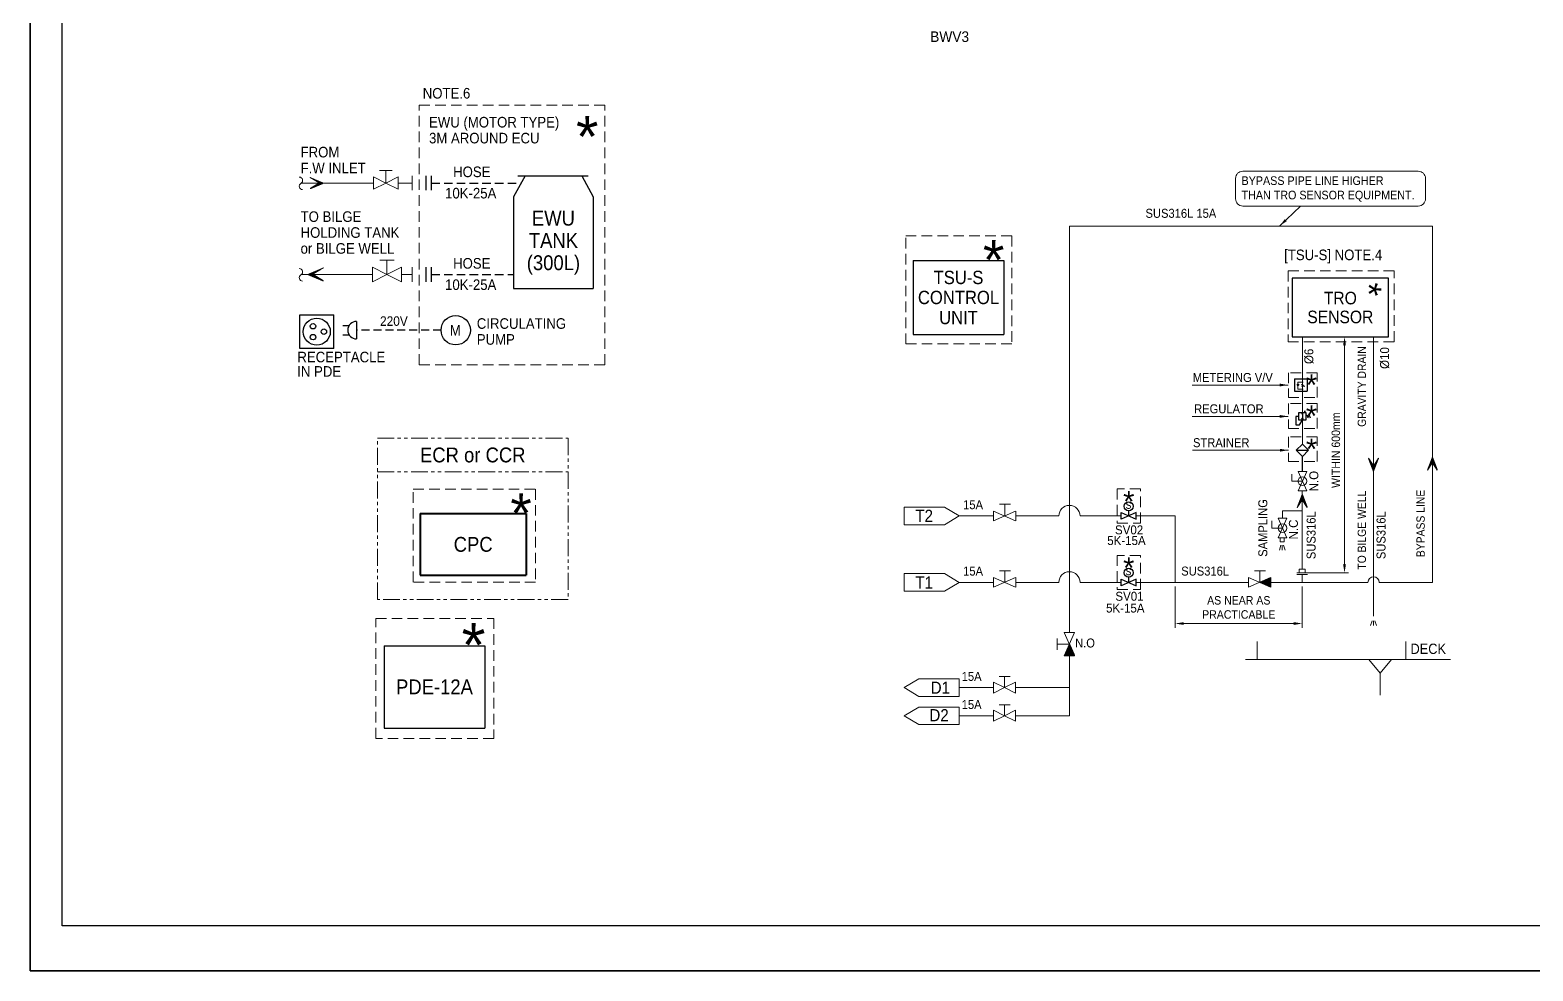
# Model space of a CAD drawing. Extents: x -553847 to 4496999, y 514150 to 878882.
# Drawn here: x 4364381 to 4399829, y 773562 to 795753 of the extents above; entities that cross this region are included whole.
import ezdxf

# ---------------------------------------------------------------- set-up
doc = ezdxf.new("R2010")
doc.units = 0
doc.header["$LTSCALE"] = 25
doc.header["$MEASUREMENT"] = 0
doc.header["$PDMODE"] = 3
doc.header["$PDSIZE"] = -7
for name, pattern in [('_DASH', [0.6, 0.4, -0.2]), ('ACAD_ISO03W100', [30, 12, -18]), ('DASHED', [0.75, 0.5, -0.25]), ('DASHED2', [0.375, 0.25, -0.125]), ('HIDDEN', [0.375, 0.25, -0.125]), ('PHANTOM2', [31.75, 15.875, -3.175, 3.175, -3.175, 3.175, -3.175])]:
    doc.linetypes.add(name, pattern=pattern)
doc.layers.get('0').update_dxf_attribs({"linetype": 'CONTINUOUS', "lineweight": 9})
doc.layers.get('DEFPOINTS').update_dxf_attribs({"linetype": 'CONTINUOUS'})
doc.layers.add('0.1 Defpoints', color=7, linetype='CONTINUOUS', plot=False)
doc.layers.add('0.2 Dwg sheet', color=7, linetype='CONTINUOUS')
doc.layers.add('0.3 Text', color=7, linetype='CONTINUOUS')
for name, color, linetype, lineweight in [('0.4 Maker scope box', 3, 'HIDDEN', 9), ('0.5 Dim', 1, 'CONTINUOUS', 9), ('1.1 Y_Pipe', 7, 'CONTINUOUS', 13), ('1.5 M_Equip', 4, 'CONTINUOUS', 30), ('1.6 M_Cable', 2, 'CONTINUOUS', 25), ('1.9 Arrow', 1, 'CONTINUOUS', 9)]:
    doc.layers.add(name, color=color, linetype=linetype, lineweight=lineweight)
doc.styles.add('ARIAL', font='arial.ttf')
doc.styles.get("Standard").update_dxf_attribs({"font": '', "width": 0.95, "height": 250})
doc.styles.get('Standard').set_extended_font_data('Gulim')
doc.dimstyles.new('TC50', dxfattribs={"dimtxt": 250, "dimasz": 200, "dimexe": 100, "dimexo": 100, "dimgap": 100, "dimtad": 1, "dimtoh": 1, "dimdec": 0, "dimrnd": 0.0005, "dimzin": 9, "dimdsep": 46, "dimtxsty": 'Standard', "dimcen": -3.5, "dimclrd": 1, "dimclre": 1, "dimazin": 2, "dimtfac": 0.6, "dimtdec": 0, "dimtmove": 0, "dimatfit": 3, "dimfxl": 4, "dimtolj": 1, "dimlwd": 15, "dimlwe": 15, "dimarcsym": 0})
pattern_1 = [(13.885806738, (4366117.364324, 738526.899387), (-0.00395095011, 0.015982025189), [])]

# ---------------------------------------------------------------- blocks, each defined once
blk = doc.blocks.new('양식 51-Q-02-08')
at = {"layer": '0.1 Defpoints'}
blk.add_lwpolyline([(-2677005, 1033560), (-2613196, 1033560), (-2613196, 988132), (-2677005, 988132)], close=True, dxfattribs=at)
at = {"layer": '0.2 Dwg sheet'}
blk.add_lwpolyline([(-2613953, 989196), (-2676245, 989196), (-2676245, 1032800), (-2613953, 1032800)], close=True, dxfattribs=at)
blk = doc.blocks.new('*D210')
at = {"color": 1, "linetype": 'ByBlock', "lineweight": 15, "ltscale": 30, "transparency": 16777216}
for p, q in [((4391393, 782627), (4391393, 781656)), ((4394388, 782627), (4394388, 781656)), ((4394188, 781756), (4391593, 781756))]:
    blk.add_line(p, q, dxfattribs=at)
at = {"color": 1, "linetype": 'Continuous', "ltscale": 30, "transparency": 16777216}
for points in [[(4391593, 781789), (4391593, 781723), (4391393, 781756)], [(4394188, 781789), (4394188, 781723), (4394388, 781756)]]:
    blk.add_solid(points, dxfattribs=at)
at = {"layer": 'DEFPOINTS', "color": 0, "linetype": 'Continuous', "ltscale": 30, "transparency": 16777216}
for p in [(4391393, 782727), (4394388, 782727), (4391393, 781756)]:
    blk.add_point(p, dxfattribs=at)
at = {"color": 0, "linetype": 'Continuous', "ltscale": 30, "transparency": 16777216, "insert": (4392890, 782135), "char_height": 250, "attachment_point": 5}
blk.add_mtext('\\A1;{\\H0.8x;AS NEAR AS  \\PPRACTICABLE}', dxfattribs=at)
blk = doc.blocks.new('*D211')
at = {"color": 1, "linetype": 'ByBlock', "lineweight": 15, "ltscale": 30, "transparency": 16777216}
for p, q in [((4395485, 788514), (4395485, 788514)), ((4395385, 783150), (4395385, 788314))]:
    blk.add_line(p, q, dxfattribs=at)
at = {"color": 1, "linetype": 'Continuous', "ltscale": 30, "transparency": 16777216}
for points in [[(4395351, 788314), (4395418, 788314), (4395385, 788514)], [(4395351, 783150), (4395418, 783150), (4395385, 782950)]]:
    blk.add_solid(points, dxfattribs=at)
at = {"layer": 'DEFPOINTS', "color": 0, "linetype": 'Continuous', "ltscale": 30, "transparency": 16777216}
for p in [(4395385, 788514), (4395385, 788514), (4395385, 782950)]:
    blk.add_point(p, dxfattribs=at)
at = {"color": 0, "linetype": 'Continuous', "ltscale": 30, "transparency": 16777216, "insert": (4395181, 785843), "char_height": 250, "attachment_point": 5, "rotation": 90}
blk.add_mtext('\\A1;{\\H0.8x;WITHIN 600mm}', dxfattribs=at)

msp = doc.modelspace()

# ---------------------------------------------------------------- hatches: boundary and pattern name
at = {"layer": '0.5 Dim'}
h = msp.add_hatch(dxfattribs=at)
h.set_pattern_fill('ANSI31', color=256, scale=0.005185, angle=328.88581)
h.set_pattern_definition(pattern_1)
h.paths.add_polyline_path([(4394412, 787357.4), (4394438.9, 787347.5), (4394414.8, 787362.1)])
h = msp.add_hatch(dxfattribs=at)
h.set_pattern_fill('ANSI31', color=256, scale=0.005185, angle=328.88581)
h.set_pattern_definition(pattern_1)
h.paths.add_polyline_path([(4394417.6, 787366.7), (4394438.9, 787347.5), (4394414.8, 787362.1)])
at = {"layer": '0.5 Dim', "linetype": 'Continuous', "ltscale": 30}
h = msp.add_hatch(dxfattribs=at)
h.set_pattern_fill('ANSI31', color=256, angle=90)
h.set_pattern_definition([(135, (4381915.17488, 2232138.68326), (-0.088388347648, -0.088388347648), [])])
h.paths.add_polyline_path([(4395952.3, 785652.6), (4396069.6, 785471.3), (4396186.9, 785652.6), (4396069.6, 785345.7)])
h = msp.add_hatch(dxfattribs=at)
h.set_pattern_fill('ANSI31', color=256, angle=90)
h.set_pattern_definition([(135, (4383301.96936, 2232472.39643), (-0.088388347648, -0.088388347648), [])])
h.paths.add_polyline_path([(4397339.1, 785372.4), (4397456.4, 785553.7), (4397573.7, 785372.4), (4397456.4, 785679.4)])
h = msp.add_hatch(dxfattribs=at)
h.set_pattern_fill('ANSI31', color=256, angle=90)
h.set_pattern_definition([(135, (4380233.16393, 2231593.47041), (-0.088388347648, -0.088388347648), [])])
h.paths.add_polyline_path([(4394270.3, 784493.5), (4394387.6, 784674.8), (4394504.9, 784493.5), (4394387.6, 784800.5)])
at = {"layer": '1.1 Y_Pipe'}
msp.add_hatch(color=256, dxfattribs=at).paths.add_polyline_path([(4393386.5, 782727.1), (4393647.2, 782842.9), (4393647.2, 782611.4)])
h = msp.add_hatch(dxfattribs=at)
h.set_pattern_fill('ANSI31', color=256, scale=0.88616, angle=90)
h.set_pattern_definition([(135, (4725684.18578, 658428.38194), (-0.078326218152, -0.078326218152), [])])
h.paths.add_polyline_path([(4388896.8, 781270.5), (4389019.5, 780996.5), (4388775.8, 780995.7)])
at = {"layer": '1.5 M_Equip'}
h = msp.add_hatch(color=256, dxfattribs=at)
h.paths.add_polyline_path([(4394391.5, 786732.1), (4394401.9, 786694.6), (4394380.9, 786694.6)])
h.paths.add_polyline_path([(4394380.8, 786588), (4394401.8, 786587.9), (4394391.3, 786550.5)])
at = {"layer": '1.9 Arrow'}
h = msp.add_hatch(dxfattribs=at)
h.set_pattern_fill('ANSI31', color=1, scale=0.459104, angle=-180, style=0)
h.set_pattern_definition([(225, (4695849.47435, 1185907.540465), (0.0405794473345, -0.0405794473345), [])])
h.paths.add_polyline_path([(4370988.3, 792273.9), (4371202.4, 792144), (4370988.3, 792014.1), (4371299.8, 792144)])
h = msp.add_hatch(dxfattribs=at)
h.set_pattern_fill('ANSI31', color=1, scale=0.542545, style=0)
h.set_pattern_definition([(315, (3987397.6862, 1255319.22534), (-0.0479546550996, -0.0479546550996), [])])
h.paths.add_polyline_path([(4371301.6, 790143.7), (4371048.5, 789990.2), (4371301.6, 789836.7), (4370933.5, 789990.2)])

# ---------------------------------------------------------------- linework, layer by layer
at = {"color": 1, "linetype": 'Continuous', "lineweight": 15, "ltscale": 30}
for p, q in [((4394391.5, 788514.2), (4395484.7, 788514.2)), ((4394387.6, 782949.6), (4395480.8, 782949.6))]:
    msp.add_line(p, q, dxfattribs=at)
at = {"layer": '0.1 Defpoints', "color": 4, "linetype": 'ByBlock'}
msp.add_lwpolyline([(4364381.2, 773562.1), (4428190.1, 773562.1), (4428190.1, 818990), (4364381.2, 818990)], close=True, dxfattribs=at)
at = {"layer": '0.3 Text'}
for p, q in [((4394205.9, 787528.1, 0), (4394205.9, 787234.1, 0)), ((4394205.9, 787528.1, 0), (4394500, 787528.1, 0)), ((4394500, 787528.1, 0), (4394500, 787234.1, 0)), ((4394205.9, 787234.1, 0), (4394500, 787234.1, 0)), ((4394244.8, 785843.1), (4394391.5, 785989.8)), ((4394538.1, 785843.1), (4394391.5, 785989.8)), ((4394391.5, 785696.4), (4394244.8, 785843.1)), ((4394391.5, 785696.4), (4394538.1, 785843.1))]:
    msp.add_line(p, q, dxfattribs=at)
at = {"layer": '0.3 Text', "linetype": 'ACAD_ISO03W100'}
msp.add_line((4394244.8, 785843.1), (4394538.1, 785843.1), dxfattribs=at)
at = {"layer": '0.4 Maker scope box', "linetype": 'DASHED', "lineweight": 15, "ltscale": 20}
msp.add_line((4377934.9, 787857.5), (4377934.9, 793978.5), dxfattribs=at)
msp.add_lwpolyline([(4377934.9, 787857.5), (4373560.3, 787857.5), (4373560.3, 793978.5), (4377934.9, 793978.5)], dxfattribs=at)
at = {"layer": '0.4 Maker scope box', "linetype": 'DASHED', "lineweight": 15, "ltscale": 20, "elevation": 0}
for points in [[(4385034.1, 790898.3), (4387536.1, 790898.3), (4387536.1, 788349.5), (4385034.1, 788349.5)], [(4394060.7, 787087.3), (4394739.1, 787087.3), (4394739.1, 787672.4), (4394060.7, 787672.4)], [(4394060.7, 786356.9), (4394739.1, 786356.9), (4394739.1, 786942), (4394060.7, 786942)], [(4394060.7, 785575.4), (4394739.1, 785575.4), (4394739.1, 786160.6), (4394060.7, 786160.6)], [(4390573.2, 784930.3), (4390020.9, 784930.3), (4390020.9, 784126.2), (4390573.2, 784126.2)], [(4390573.2, 783364.3), (4390020.9, 783364.3), (4390020.9, 782560.1), (4390573.2, 782560.1)]]:
    msp.add_lwpolyline(points, close=True, dxfattribs=at)
at = {"layer": '0.4 Maker scope box', "linetype": 'DASHED', "lineweight": 15, "ltscale": 20}
for points in [[(4394051.7, 788400.5), (4396557.3, 788400.5), (4396557.3, 790072.8), (4394051.7, 790072.8)], [(4376304.4, 782730.1), (4373420.8, 782730.1), (4373420.8, 784926.1), (4376304.4, 784926.1)], [(4372536.1, 781878.1), (4375316.1, 781878.1), (4375316.1, 779046.1), (4372536.1, 779046.1)]]:
    msp.add_lwpolyline(points, close=True, dxfattribs=at)
at = {"layer": '0.5 Dim'}
for p, q in [((4394285.9, 787358.9, 0), (4394260.7, 787393.4, 0)), ((4394391.5, 787447.6, 0), (4394285.9, 787447.6, 0)), ((4394285.9, 787447.6, 0), (4394285.9, 787403.8, 0)), ((4394285.9, 787358.9, 0), (4394311.2, 787393.4, 0)), ((4394285.9, 787358.9, 0), (4394285.9, 787285.1, 0)), ((4394367.2, 787390.7, 0), (4394414.8, 787362.1, 0)), ((4394391.5, 787528.1, 0), (4394391.5, 787234.1, 0)), ((4394412, 787357.4, 0), (4394414.8, 787362.1, 0)), ((4394417.6, 787366.7, 0), (4394414.8, 787362.1, 0)), ((4394391.5, 787285.1, 0), (4394285.9, 787285.1, 0))]:
    msp.add_line(p, q, dxfattribs=at)
at = {"layer": '0.5 Dim', "color": 3, "linetype": 'Continuous', "ltscale": 30}
msp.add_lwpolyline([(4392984.2, 792424.1), (4397125.4, 792424.1, -0.4142136), (4397295, 792254.5), (4397295, 791771.1, -0.4142136), (4397125.4, 791601.5), (4392984.2, 791601.5, -0.4142136), (4392814.6, 791771.1), (4392814.6, 792254.5, -0.4142136)], format="xyb", close=True, dxfattribs=at)
at = {"layer": '0.5 Dim', "linetype": 'Continuous', "ltscale": 30}
for points in [[(4395952.3, 785652.6), (4396069.6, 785345.7), (4396186.9, 785652.6), (4396069.6, 785471.3)], [(4397339.1, 785372.4), (4397456.4, 785679.4), (4397573.7, 785372.4), (4397456.4, 785553.7)], [(4394270.3, 784493.5), (4394387.6, 784800.5), (4394504.9, 784493.5), (4394387.6, 784674.8)]]:
    msp.add_lwpolyline(points, close=True, dxfattribs=at)
at = {"layer": '0.5 Dim'}
for centre, radius in [((4394285.9, 787387, 0), 16.8), ((4394391.5, 787447.6, 0), 8.99), ((4394391.5, 787285.1, 0), 8.99)]:
    msp.add_circle(centre, radius, dxfattribs=at)
for centre, start, end in [((4394335.6, 787374.1, 0), 328.03861, 31.96139), ((4394447.3, 787374.1, 0), 148.03861, 211.96139)]:
    msp.add_arc(centre, 51.3, start, end, dxfattribs=at)
at = {"layer": '1.1 Y_Pipe'}
for p, q in [((4372478.6, 791998), (4372478.6, 792292.3)), ((4372478.6, 792292.3), (4372772.9, 792145.1)), ((4372625.7, 792439.4), (4372920, 792439.4)), ((4372772.9, 792145.1), (4372772.9, 792439.4)), ((4372772.9, 792145.1), (4373067.2, 792292.3)), ((4373067.2, 791998), (4373067.2, 792292.3)), ((4373394.8, 791974.2), (4373394.8, 792316)), ((4372478.6, 792145.1), (4370778.6, 792145.1)), ((4372772.9, 792145.1), (4372478.6, 791998)), ((4372772.9, 792145.1), (4373067.2, 791998)), ((4372458.2, 789815.9), (4372458.2, 790157.6)), ((4372458.2, 790157.6), (4372799.9, 789986.7)), ((4372629, 790328.4), (4372970.7, 790328.4)), ((4372799.9, 789986.7), (4372799.9, 790328.4)), ((4372799.9, 789986.7), (4373141.6, 790157.6)), ((4373141.6, 789815.9), (4373141.6, 790157.6)), ((4373394.8, 789815.9), (4373394.8, 790157.6)), ((4372458.2, 789986.7), (4370781.1, 789986.7)), ((4372799.9, 789986.7), (4372458.2, 789815.9)), ((4372799.9, 789986.7), (4373141.6, 789815.9)), ((4394391.5, 787528.1, 0), (4394391.5, 788514.2)), ((4396069.6, 781930.7), (4396069.6, 788514.2)), ((4394391.5, 787234.1, 0), (4394391.5, 785989.8)), ((4394138.3, 785113.3), (4394138.3, 785282.7)), ((4394288.9, 784882.2), (4394494.1, 785344.4)), ((4394288.9, 785344.4), (4394494.1, 784882.2)), ((4394288.9, 785344.4), (4394494.1, 785344.4)), ((4394391.5, 785113.3), (4394138.3, 785113.3)), ((4394494.1, 784882.2), (4394288.9, 784882.2)), ((4394387.6, 784882.2), (4394387.6, 783038.2)), ((4384999.1, 784500.1), (4385950, 784500.1)), ((4384999.1, 784500.1), (4384999.1, 784086.3)), ((4386292.9, 784293.2), (4385950, 784500.1)), ((4387506, 784567.8), (4387245.3, 784567.8)), ((4387371, 784293.2), (4387371, 784567.8)), ((4386292.9, 784293.2), (4385950, 784086.3)), ((4386292.9, 784293.2), (4387105.6, 784293.2)), ((4387105.6, 784409), (4387105.6, 784177.5)), ((4387105.6, 784177.5), (4387627, 784409)), ((4387627, 784177.5), (4387105.6, 784409)), ((4387361.6, 784295.3), (4387380.3, 784295.3)), ((4387631.7, 784409), (4387631.7, 784177.5)), ((4387631.7, 784293.2), (4388646.8, 784293.2)), ((4389146.8, 784293.2), (4390118.1, 784293.2)), ((4390470.8, 784293.2), (4391393.1, 784293.2)), ((4391393.1, 782727.1), (4391393.1, 784293.2)), ((4393668.5, 784006.3, 0), (4393668.5, 784175.7, 0)), ((4393819.1, 783775.2, 0), (4394024.3, 784237.4, 0)), ((4393819.1, 784237.4, 0), (4394024.3, 783775.2, 0)), ((4393819.1, 784237.4, 0), (4394024.3, 784237.4, 0)), ((4393921.7, 784237.4, 0), (4393921.7, 784411.2, 0)), ((4393921.7, 784411.2, 0), (4394387.6, 784411.2)), ((4384999.1, 784086.3), (4385950, 784086.3)), ((4393921.7, 784006.3, 0), (4393668.5, 784006.3, 0)), ((4394024.3, 783775.2, 0), (4393819.1, 783775.2, 0)), ((4393884.3, 783601.6, 0), (4393848.9, 783486.8, 0)), ((4393915.4, 783601.6, 0), (4393915.4, 783486.8, 0)), ((4393946.5, 783601.6, 0), (4393981.9, 783486.8, 0)), ((4394316.9, 782949.6), (4394316.9, 783038.2)), ((4394458.3, 783038.2), (4394316.9, 783038.2)), ((4394458.3, 782949.6), (4394458.3, 783038.2)), ((4384999.1, 782934), (4385950, 782934)), ((4384999.1, 782934), (4384999.1, 782520.2)), ((4386292.9, 782727.1), (4385950, 782934)), ((4386292.9, 782727.1), (4385950, 782520.2)), ((4386292.9, 782727.1), (4387105.6, 782727.1)), ((4387105.6, 782842.9), (4387105.6, 782611.4)), ((4387105.6, 782611.4), (4387627, 782842.9)), ((4387627, 782611.4), (4387105.6, 782842.9)), ((4387506, 783001.7), (4387245.3, 783001.7)), ((4387361.6, 782729.2), (4387380.3, 782729.2)), ((4387371, 782727.1), (4387371, 783001.7)), ((4387631.7, 782842.9), (4387631.7, 782611.4)), ((4387631.7, 782727.1), (4388646.8, 782727.1)), ((4389146.8, 782727.1), (4390118.1, 782727.1)), ((4390470.8, 782727.1), (4393121.1, 782727.1)), ((4393121.1, 782842.9), (4393121.1, 782611.4)), ((4393121.1, 782611.4), (4393642.5, 782842.9)), ((4393642.5, 782611.4), (4393121.1, 782842.9)), ((4393521.5, 783001.7), (4393260.8, 783001.7)), ((4393377.2, 782729.2), (4393395.8, 782729.2)), ((4393386.5, 782727.1), (4393386.5, 783001.7)), ((4393647.2, 782842.9), (4393647.2, 782611.4)), ((4395936.6, 782727.1), (4393647.2, 782727.1)), ((4394511.7, 782949.6), (4394263.5, 782949.6)), ((4394511.7, 782909.4), (4394263.5, 782909.4)), ((4394387.6, 782909.4), (4394387.6, 782727.1)), ((4384999.1, 782520.2), (4385950, 782520.2)), ((4396038.3, 781815.8), (4395997, 781711.6)), ((4396069.6, 781816.2), (4396069.6, 781706.5)), ((4396100.9, 781815.8), (4396142.2, 781711.6)), ((4388607.2, 781406.8), (4388608.1, 781132.4)), ((4388896.8, 781270.5), (4388607.7, 781269.6)), ((4389019.5, 780996.5), (4388774, 781544.6)), ((4388774, 781544.6), (4389017.4, 781544.6)), ((4389017.4, 781544.6), (4388775.8, 780995.7)), ((4393328.1, 781329), (4393328.1, 780909.7)), ((4396834.5, 781329), (4396834.5, 780909.7)), ((4389019.5, 780996.5), (4388775.8, 780995.7)), ((4397886.9, 780909.7), (4393045.2, 780909.7)), ((4395958.6, 780909.7), (4396226.1, 780584.9)), ((4396493.5, 780909.7), (4396226.1, 780584.9)), ((4396226.1, 780584.9), (4396226.1, 780064.4)), ((4384999.1, 780243.6), (4385341.9, 780450.5)), ((4384999.1, 780243.6), (4385341.9, 780036.7)), ((4386292.9, 780450.5), (4385341.9, 780450.5)), ((4386292.9, 780450.5), (4386292.9, 780036.7)), ((4387105.6, 780113.8), (4387105.6, 780373.4)), ((4387105.6, 780373.4), (4387365.3, 780243.6)), ((4387365.3, 780243.6), (4387105.6, 780113.8)), ((4387235.4, 780503.3), (4387495.1, 780503.3)), ((4387365.3, 780243.6), (4387365.3, 780503.3)), ((4387365.3, 780243.6), (4387625, 780373.4)), ((4387365.3, 780243.6), (4387365.3, 780243.6)), ((4387365.3, 780243.6), (4387625, 780113.8)), ((4387625, 780113.8), (4387625, 780373.4)), ((4386292.9, 780036.7), (4385341.9, 780036.7)), ((4384999.1, 779580.4), (4385341.9, 779787.3)), ((4384999.1, 779580.4), (4385341.9, 779373.5)), ((4386292.9, 779787.3), (4385341.9, 779787.3)), ((4386292.9, 779787.3), (4386292.9, 779373.5)), ((4387105.6, 779450.6), (4387105.6, 779710.2)), ((4387105.6, 779710.2), (4387365.3, 779580.4)), ((4387365.3, 779580.4), (4387105.6, 779450.6)), ((4387235.4, 779840.1), (4387495.1, 779840.1)), ((4387365.3, 779580.4), (4387365.3, 779840.1)), ((4387365.3, 779580.4), (4387625, 779710.2)), ((4387365.3, 779580.4), (4387365.3, 779580.4)), ((4387365.3, 779580.4), (4387625, 779450.6)), ((4387625, 779450.6), (4387625, 779710.2)), ((4386292.9, 779373.5), (4385341.9, 779373.5))]:
    msp.add_line(p, q, dxfattribs=at)
at = {"layer": '1.1 Y_Pipe', "linetype": 'Continuous', "lineweight": 0, "ltscale": 30}
for p, q in [((4373067.2, 792145.1), (4373394.8, 792145.1)), ((4373142.8, 789986.7), (4373394.8, 789986.7))]:
    msp.add_line(p, q, dxfattribs=at)
at = {"layer": '1.1 Y_Pipe', "linetype": 'ByBlock', "ltscale": 3}
for p, q in [((4397319.6, 791131.9), (4388896.8, 791131.9)), ((4396202.6, 782727.1), (4397456.4, 782727.1)), ((4388897.6, 780996.1), (4388897.6, 779580.4)), ((4387105.6, 780243.6), (4386292.9, 780243.6)), ((4388897.6, 780243.6), (4387625.9, 780243.6)), ((4386292.9, 779580.4), (4387105.6, 779580.4)), ((4387625.9, 779580.4), (4388897.6, 779580.4))]:
    msp.add_line(p, q, dxfattribs=at)
at = {"layer": '1.1 Y_Pipe', "linetype": 'Continuous', "ltscale": 30}
for p, q in [((4388896.8, 781544.6), (4388896.8, 791131.9)), ((4397319.6, 791131.9), (4397456.4, 791131.9)), ((4397456.4, 782727.1), (4397456.4, 791131.9))]:
    msp.add_line(p, q, dxfattribs=at)
at = {"layer": '1.1 Y_Pipe', "color": 1}
for p in [(4394412, 787357.4, 0), (4394417.6, 787366.7, 0)]:
    msp.add_line(p, (4394438.9, 787347.5, 0), dxfattribs=at)
at = {"layer": '1.1 Y_Pipe', "lineweight": -3, "ltscale": 100}
msp.add_line((4394391.5, 785344.4), (4394391.5, 785696.4), dxfattribs=at)
at = {"layer": '1.1 Y_Pipe', "color": 1, "linetype": 'PHANTOM2'}
msp.add_line((4372572.9, 785332.9), (4377072.6, 785332.9), dxfattribs=at)
at = {"layer": '1.1 Y_Pipe', "color": 0}
for p, q in [((4393868.7, 783775.2, 0), (4393868.7, 783681.8, 0)), ((4393962, 783775.2, 0), (4393962, 783681.8, 0)), ((4393868.7, 783681.8, 0), (4393962, 783681.8, 0))]:
    msp.add_line(p, q, dxfattribs=at)
at = {"layer": '1.1 Y_Pipe', "color": 1, "linetype": 'PHANTOM2'}
msp.add_lwpolyline([(4372572.9, 786125.4), (4377072.6, 786125.4), (4377072.6, 782325), (4372572.9, 782325)], close=True, dxfattribs=at)
at = {"layer": '1.1 Y_Pipe'}
for centre in [(4394391.5, 785113.3), (4393921.7, 784006.3, 0)]:
    msp.add_circle(centre, 104.2, dxfattribs=at)
for centre, radius, start, end in [((4370730.9, 792206.4), 79.2, 300, 90), ((4370810.1, 792069.2), 79.2, 120, 270), ((4370730.9, 790048), 79.2, 300, 90), ((4370810.1, 789910.8), 79.2, 120, 270), ((4396069.6, 782727.1), 133, 0, 180)]:
    msp.add_arc(centre, radius, start, end, dxfattribs=at)
at = {"layer": '1.1 Y_Pipe', "linetype": 'Continuous', "ltscale": 30}
for centre in [(4388896.8, 784293.2), (4388896.8, 782727.1)]:
    msp.add_arc(centre, 250, 0, 180, dxfattribs=at)
at = {"layer": '1.5 M_Equip', "color": 4}
for p, q in [((4373720.4, 791974.2), (4373720.4, 792316)), ((4373846.7, 791974.2), (4373846.7, 792316)), ((4376058.6, 792311.9), (4375786.7, 791819.2)), ((4375886.3, 792311.9), (4377548.8, 792311.9)), ((4377392.6, 792311.9), (4377664.5, 791819.2)), ((4375786.7, 791819.2), (4375786.7, 789656.6)), ((4377664.5, 791819.2), (4377664.5, 789656.6)), ((4373720.4, 789815.9), (4373720.4, 790157.6)), ((4373846.7, 789815.9), (4373846.7, 790157.6)), ((4375786.7, 789656.6), (4377664.5, 789656.6)), ((4390118.1, 784214.9), (4390118.1, 784371.5)), ((4390118.1, 784371.5), (4390470.8, 784214.9)), ((4390470.8, 784371.5), (4390118.1, 784214.9)), ((4390294.5, 784293.2), (4390294.5, 784416.7)), ((4390470.8, 784214.9), (4390470.8, 784371.5)), ((4390118.1, 782648.8), (4390118.1, 782805.4)), ((4390118.1, 782805.4), (4390470.8, 782648.8)), ((4390470.8, 782805.4), (4390118.1, 782648.8)), ((4390294.5, 782727.1), (4390294.5, 782850.7)), ((4390470.8, 782648.8), (4390470.8, 782805.4))]:
    msp.add_line(p, q, dxfattribs=at)
at = {"layer": '1.5 M_Equip', "color": 4, "linetype": '_DASH', "ltscale": 20}
for p, q in [((4373846.7, 792145.1), (4375966.6, 792145.1)), ((4373846.7, 789986.7), (4375786.7, 789986.7))]:
    msp.add_line(p, q, dxfattribs=at)
at = {"layer": '1.5 M_Equip'}
for p, q in [((4385208.3, 790317.2), (4385208.3, 788570.6)), ((4385208.3, 790317.2), (4387351.1, 790317.2)), ((4387351.1, 790317.2), (4387351.1, 788570.6)), ((4385208.3, 788570.6), (4387351.1, 788570.6)), ((4394234, 786641.4, 0), (4394233.8, 786439.4, 0)), ((4394308.1, 786641.3, 0), (4394234, 786641.4, 0)), ((4394391.3, 786550.5, 0), (4394380.8, 786588, 0)), ((4394401.8, 786587.9, 0), (4394380.8, 786588, 0)), ((4394391.5, 786732.1, 0), (4394380.9, 786694.6, 0)), ((4394401.9, 786694.6, 0), (4394380.9, 786694.6, 0)), ((4394391.5, 786732.1, 0), (4394391.3, 786550.5, 0)), ((4394401.8, 786587.9, 0), (4394391.3, 786550.5, 0)), ((4394401.9, 786694.6, 0), (4394391.5, 786732.1, 0)), ((4394448.3, 786769.5), (4394437.7, 786732)), ((4394458.7, 786732), (4394437.7, 786732)), ((4394458.7, 786732), (4394448.3, 786769.5)), ((4394474.7, 786641.2, 0), (4394503.8, 786673.1, 0)), ((4394503.8, 786673.1, 0), (4394522, 786606.3, 0)), ((4394522, 786606.3, 0), (4394548.3, 786673.1, 0)), ((4394548.3, 786673.1, 0), (4394576.6, 786605.3, 0)), ((4394233.8, 786439.4, 0), (4394326.4, 786439.3, 0)), ((4394326.4, 786439.3, 0), (4394391.3, 786550.5, 0)), ((4372729.7, 781232.4), (4372729.7, 779291.8)), ((4372729.7, 781232.4), (4375110.6, 781232.4)), ((4375110.6, 781232.4), (4375110.6, 779291.8)), ((4372729.7, 779291.8), (4375110.6, 779291.8))]:
    msp.add_line(p, q, dxfattribs=at)
at = {"layer": '1.5 M_Equip', "color": 6}
for p, q in [((4370743.4, 788239.8), (4370743.4, 789039.2)), ((4370743.4, 789039.2), (4371542.8, 789039.2)), ((4371542.8, 788239.8), (4371542.8, 789039.2)), ((4371542.8, 788239.8), (4370743.4, 788239.8))]:
    msp.add_line(p, q, dxfattribs=at)
at = {"layer": '1.5 M_Equip', "color": 4, "lineweight": 40}
for p, q in [((4373579.3, 784348.3), (4373579.3, 782893.1)), ((4373579.3, 784348.3), (4376085.7, 784348.3)), ((4376085.7, 784348.3), (4376085.7, 782893.1)), ((4373579.3, 782893.1), (4376085.7, 782893.1))]:
    msp.add_line(p, q, dxfattribs=at)
at = {"layer": '1.5 M_Equip', "color": 4}
msp.add_lwpolyline([(4396424, 789900.6), (4394147.1, 789900.6), (4394147.1, 788514.2), (4396424, 788514.2)], close=True, dxfattribs=at)
at = {"layer": '1.5 M_Equip', "elevation": 0}
msp.add_lwpolyline([(4394474.8, 786732), (4394474.6, 786550.4), (4394308, 786550.5), (4394308.1, 786732.1)], close=True, dxfattribs=at)
at = {"layer": '1.5 M_Equip', "color": 6}
for centre, radius in [((4371143.1, 788639.5), 319.8), ((4371055.2, 788767.4), 64), ((4371055.2, 788511.6), 64), ((4371311, 788639.5), 64)]:
    msp.add_circle(centre, radius, dxfattribs=at)
at = {"layer": '1.5 M_Equip', "color": 4}
for centre, radius in [((4374420.4, 788674.8), 345.7), ((4390294.5, 784521.5), 104.8), ((4390294.5, 782955.5), 104.8)]:
    msp.add_circle(centre, radius, dxfattribs=at)
at = {"layer": '1.6 M_Cable', "color": 2, "ltscale": 4}
for p, q in [((4371760.5, 788783.7), (4371906.8, 788783.7)), ((4372083.7, 788882.5), (4372083.7, 788467.1)), ((4371760.5, 788565.9), (4371906.8, 788565.9))]:
    msp.add_line(p, q, dxfattribs=at)
at = {"layer": '1.6 M_Cable', "color": 2, "linetype": 'DASHED2', "ltscale": 30}
msp.add_line((4374074.7, 788674.8), (4372083.7, 788674.8), dxfattribs=at)
at = {"layer": '1.6 M_Cable', "color": 2, "ltscale": 4}
msp.add_arc((4372083.7, 788674.8), 207.7, 90, 270, dxfattribs=at)
at = {"layer": '1.9 Arrow', "color": 1}
for p, q in [((4371219.7, 792144), (4370988.3, 792273.9)), ((4370988.3, 792273.9), (4371219.7, 792144)), ((4371301.6, 790143.7), (4371028.1, 789990.2))]:
    msp.add_line(p, q, dxfattribs=at)

# ---------------------------------------------------------------- block references
at = {"color": 217, "linetype": 'Continuous', "true_color": 0x93278f}
msp.add_blockref('양식 51-Q-02-08', (7041386.2, -214570), dxfattribs=at)

# ---------------------------------------------------------------- texts
at = {"layer": '0.3 Text'}
for s, height, width, p in [('BWV3', 250, 0.99, (4385611.5, 795472.1)), ('5K-15A', 212, 0.98, (4389788, 783606.8)), ('SV02', 212, 0.98, (4389971.2, 783859)), ('SV01', 212, 0.98, (4389980.1, 782293.4)), ('5K-15A', 212, 0.98, (4389760.4, 782015.3)), ('N.O', 212, 0.95, (4389029.4, 781190.9)), ('DECK', 242.89, 0.95, (4396940.2, 781038.4))]:
    msp.add_text(s, height=height, dxfattribs=dict(at, width=width)).set_placement(p)
at = {"layer": '0.3 Text', "color": 3, "linetype": 'Continuous', "width": 0.95}
for s, p in [('NOTE.6', (4373643.3, 794137.3, 0)), ('[TSU-S] NOTE.4', (4393960.8, 790326.1))]:
    msp.add_text(s, height=250, dxfattribs=at).set_placement(p)
at = {"layer": '0.3 Text', "color": 0, "linetype": 'Continuous', "width": 0.95}
for s, height, p in [('HOSE', 250, (4374359, 792284.6)), ('10K-25A', 250, (4374170.4, 791781.3)), ('HOSE', 250, (4374359, 790126.2)), ('10K-25A', 250, (4374170.4, 789622.9)), ('220V', 225.36, (4372636, 788776.9)), ('M', 250, (4374282.3, 788546.9)), ('RECEPTACLE', 250, (4370686.6, 787916.4)), ('IN PDE ', 250, (4370683.2, 787576.9))]:
    msp.add_text(s, height=height, dxfattribs=at).set_placement(p)
at = {"layer": '0.3 Text', "linetype": 'Continuous', "width": 0.95}
for s, p in [('SUS316L 15A', (4390690.3, 791325.2)), ('METERING V/V', (4391804.6, 787453.3, 0)), ('REGULATOR', (4391836.7, 786713.5, 0)), ('STRAINER', (4391810.5, 785915.3)), ('SUS316L', (4391532.9, 782887.2))]:
    msp.add_text(s, height=212, dxfattribs=at).set_placement(p)
at = {"layer": '0.3 Text', "width": 0.98}
for s, p in [('Ø6', (4394648.8, 787876.4)), ('Ø10', (4396435.8, 787760.8)), ('N.O', (4394767.1, 784873.5)), ('N.C', (4394285.1, 783740.1, 0))]:
    msp.add_text(s, height=212, rotation=90, dxfattribs=at).set_placement(p)
at = {"layer": '0.3 Text', "lineweight": -3, "width": 0.95}
for s, p in [('GRAVITY DRAIN', (4395891.1, 786395.4)), ('TO BILGE WELL', (4395890.3, 783027)), ('BYPASS LINE', (4397276.9, 783322.3, -3249.4))]:
    msp.add_text(s, height=196.558, rotation=90, dxfattribs=at).set_placement(p)
at = {"layer": '0.3 Text', "linetype": 'ByBlock', "width": 0.95}
for p in [(4386389.2, 784453), (4386389.2, 782886.9), (4386355.3, 780403.4), (4386355.3, 779740.2)]:
    msp.add_text('15A', height=212, dxfattribs=at).set_placement(p)
at = {"layer": '0.3 Text', "color": 0, "width": 0.95}
for s, p in [('T2', (4385262.4, 784153.7)), ('T1', (4385262.5, 782580.1)), ('D1', (4385624.4, 780099.8)), ('D2', (4385593.7, 779450.7))]:
    msp.add_text(s, height=286.45, dxfattribs=at).set_placement(p)
at = {"layer": '0.3 Text', "linetype": 'Continuous', "width": 0.95}
for p in [(4394702.3, 783274.7), (4396351.7, 783274.7)]:
    msp.add_text('SUS316L', height=212, rotation=90, dxfattribs=at).set_placement(p)
at = {"layer": '0.3 Text', "color": 0, "insert": (4375866.5, 793390.8), "char_height": 250, "width": 4149.699, "attachment_point": 5, "line_spacing_factor": 0.9}
msp.add_mtext('\\pxql;EWU (MOTOR TYPE)\\P3M AROUND ECU ', dxfattribs=at)
at = {"layer": '0.3 Text', "color": 0, "linetype": 'Continuous', "char_height": 250, "attachment_point": 5, "line_spacing_factor": 0.9}
for s, insert, width in [('\\pxql;FROM \\PF.W INLET', (4371767.5, 792686.9), 2010.831), ('\\pxql;TO BILGE HOLDING TANK or BILGE WELL', (4372047.8, 790976.4), 2571.508), ('\\pxql;CIRCULATING\\PPUMP', (4376204.3, 788642.4), 2571.508)]:
    msp.add_mtext(s, dxfattribs=dict(at, insert=insert, width=width))
at = {"layer": '0.3 Text', "linetype": 'Continuous', "ltscale": 30, "insert": (4397912.9, 792303.7), "char_height": 203.817, "width": 4957.647, "attachment_point": 3}
msp.add_mtext('\\pxql;BYPASS PIPE LINE HIGHER \\PTHAN TRO SENSOR EQUIPMENT.', dxfattribs=at)
at = {"layer": '0.3 Text', "attachment_point": 5, "line_spacing_factor": 0.9}
for s, insert, char_height, width in [('\\pxqc;EWU \\PTANK\\P(300L)', (4376725.6, 790737.9), 350, 3911.813), ('\\pxqc;TSU-S\\PCONTROL \\PUNIT', (4386279.7, 789443.9), 315, 1928.537), ('TRO SENSOR', (4395285.6, 789207.4), 296.8, 2276.924), ('\\pxqc;ECR or CCR', (4374822.8, 785729.2), 350, 3911.813), ('\\pxqc;CPC ', (4374832.5, 783620.7), 350, 3911.813), ('\\pxqc;PDE-12A', (4373920.1, 780262.1), 350, 3911.813)]:
    msp.add_mtext(s, dxfattribs=dict(at, insert=insert, char_height=char_height, width=width))
at = {"layer": '0.3 Text', "insert": (4393351.7, 783329.9, 0), "char_height": 212, "attachment_point": 1, "rotation": 90}
msp.add_mtext('SAMPLING', dxfattribs=at)
at = {"layer": '0.4 Maker scope box', "style": 'ARIAL'}
for height, p in [(972, (4377258.2, 792755.4)), (489.4, (4394473, 787140.2)), (489.4, (4394473, 786409.8)), (489.4, (4394473, 785628.4, 0)), (489.4, (4390162.7, 784391)), (489.4, (4390162.7, 782824.9))]:
    msp.add_text('*', height=height, dxfattribs=at).set_placement(p)
at = {"layer": '0.4 Maker scope box', "linetype": 'DASHED', "lineweight": 15, "ltscale": 20, "style": 'ARIAL'}
for height, p in [(932.7, (4386855.1, 789867.3)), (932.7, (4375708.3, 783891.5)), (1036.3, (4374559.5, 780732.6))]:
    msp.add_text('*', height=height, dxfattribs=at).set_placement(p)
msp.add_text('*', height=594, rotation=270, dxfattribs=at).set_placement((4395658.1, 789798.2))
at = {"layer": '1.5 M_Equip', "color": 4, "width": 0.95}
for p in [(4390224.5, 784462), (4390224.5, 782895.9)]:
    msp.add_text('s', height=212, dxfattribs=at).set_placement(p)

# ---------------------------------------------------------------- dimensions: what is measured, and where the dimension line sits
at = {"color": 1, "linetype": 'Continuous', "ltscale": 30}
dim = msp.add_linear_dim(base=(4395384.7, 788514.2), p1=(4395384.7, 782949.6), p2=(4395384.7, 788514.2), angle=90, text='{\\H0.8x;WITHIN 600mm}', dimstyle='TC50', override={"dimtxt": 200, "dimtoh": 0, "dimarcsym": 1}, dxfattribs=at)
dim.commit()
dim.dimension.update_dxf_attribs({"geometry": '*D211', "text_midpoint": (4395384.7, 785843.1), "dimtype": 160})
dim = msp.add_linear_dim(base=(4391393.1, 781756.1), p1=(4394387.6, 782727.1), p2=(4391393.1, 782727.1), text='{\\H0.8x;AS NEAR AS  \\PPRACTICABLE}', dimstyle='TC50', override={"dimtxt": 200, "dimtoh": 0, "dimarcsym": 1}, dxfattribs=at)
dim.commit()
dim.dimension.update_dxf_attribs({"geometry": '*D210', "text_midpoint": (4392890.3, 781756.1), "dimtype": 160})

# ---------------------------------------------------------------- leaders
at = {"layer": '0.5 Dim', "color": 1, "linetype": 'Continuous', "ltscale": 30}
msp.add_leader([(4393854.5, 791131.9), (4394346.3, 791601.5)], dimstyle='TC50', override={"dimgap": 100, "dimtad": 0, "dimtoh": 0, "dimarcsym": 1}, dxfattribs=at)
at = {"layer": '0.5 Dim', "ltscale": 30}
for points in [[(4394054.7, 787381.1, 0), (4391790.6, 787381.1, 0)], [(4394057.7, 786641.4, 0), (4391793.6, 786641.4, 0)], [(4394060.7, 785843.1), (4391796.6, 785843.1)]]:
    msp.add_leader(points, dimstyle='TC50', override={"dimtoh": 0, "dimarcsym": 1}, dxfattribs=at)

doc.saveas('drawing.dxf')
